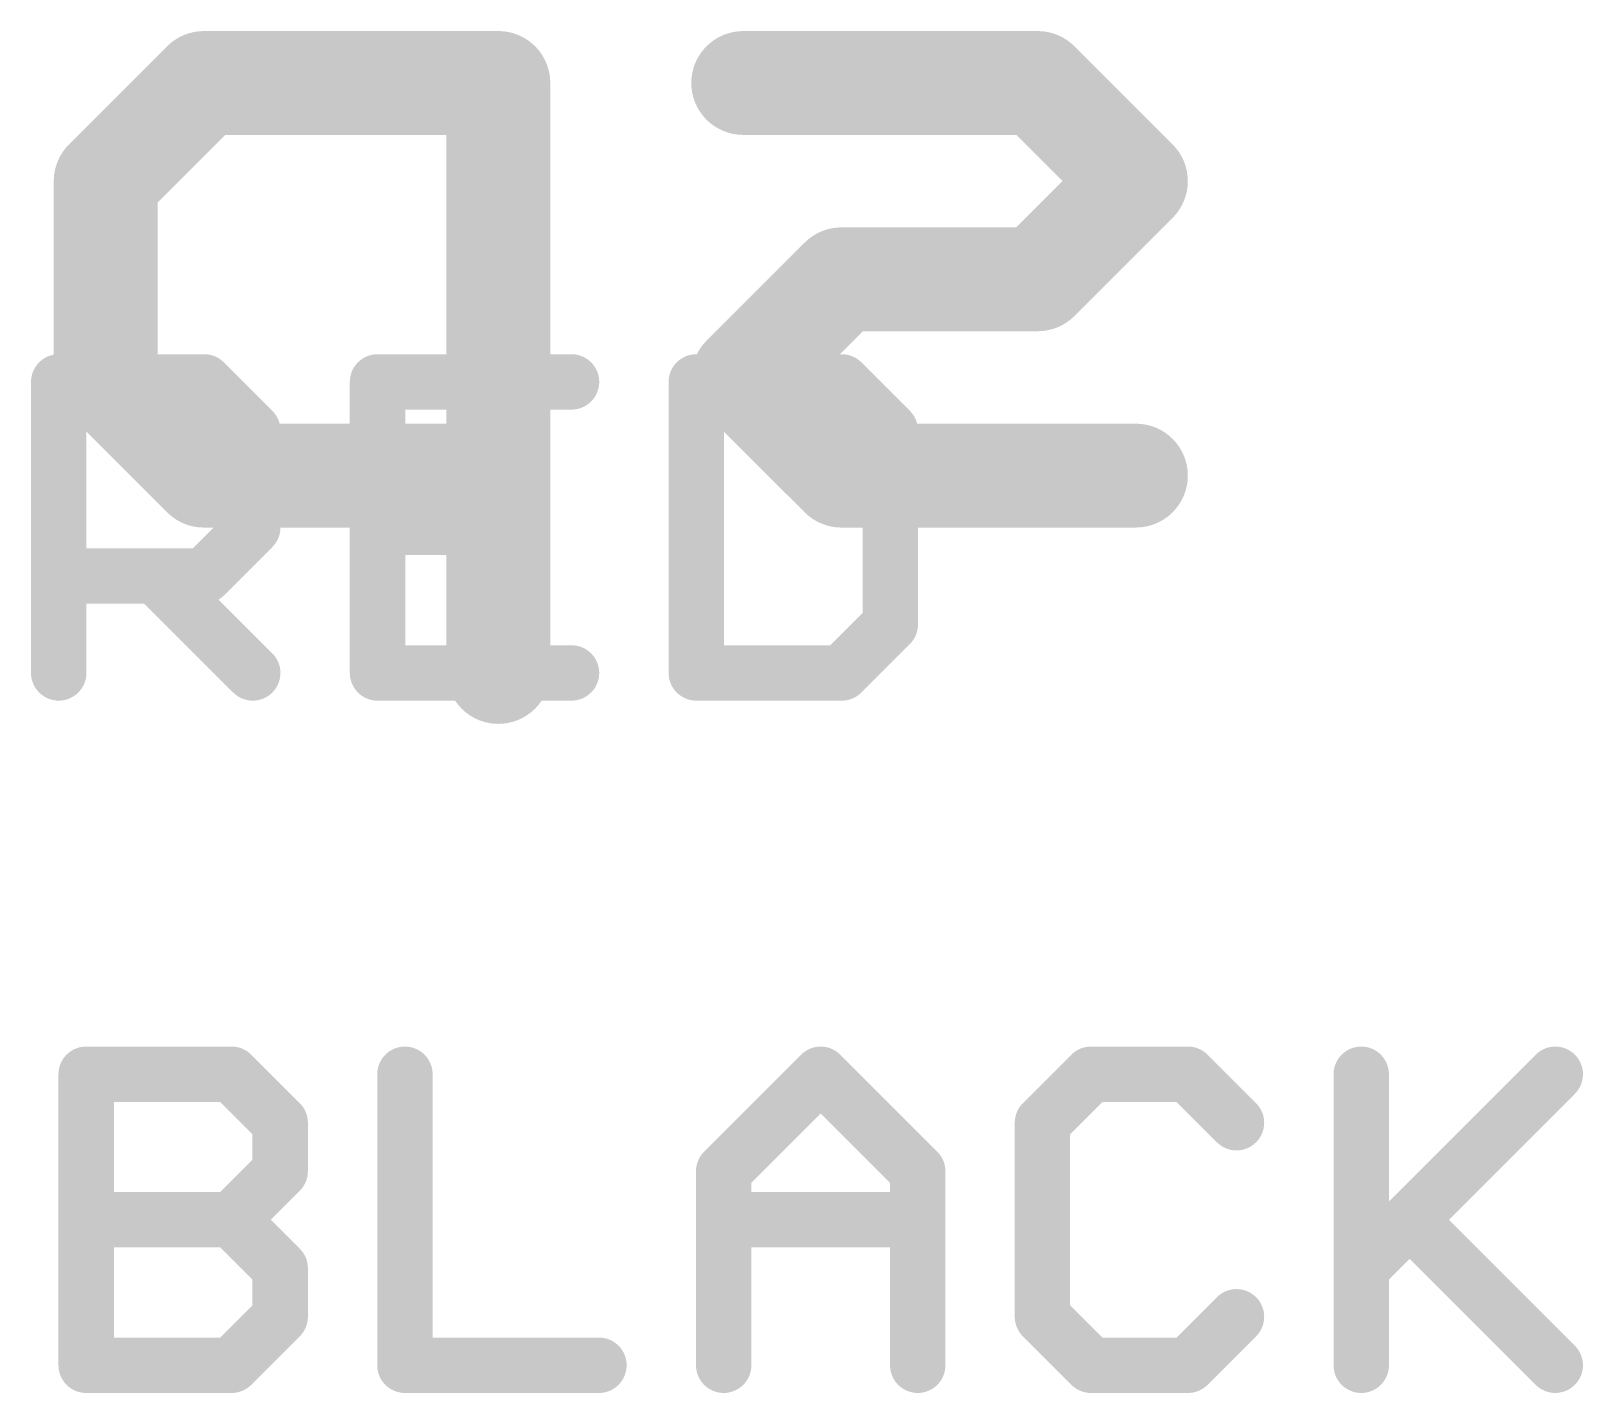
# Model space of a CAD drawing. Extents: x -27 to 95, y -17 to 50.
# Drawn here: x 63.02 to 68.71, y 4.44 to 9.44 of the extents above; entities that cross this region are included whole.
import ezdxf

# ---------------------------------------------------------------- set-up
doc = ezdxf.new("R2010")
doc.units = 0
doc.layers.add('21', color=41, linetype='CONTINUOUS')
doc.layers.add('22', color=40, linetype='CONTINUOUS')

msp = doc.modelspace()

# ---------------------------------------------------------------- linework, layer by layer
at = {"layer": '21', "const_width": 0.2032}
for points in [[(63.1175, 7.0866), (63.1175, 8.1543)], [(63.1175, 8.1543), (63.6514, 8.1543)], [(63.6514, 8.1543), (63.8293, 7.9764)], [(64.9987, 8.1543), (64.2869, 8.1543)], [(64.2869, 8.1543), (64.2869, 7.0866)], [(65.4563, 8.1543), (65.4563, 7.0866)], [(65.9902, 8.1543), (65.4563, 8.1543)], [(66.1681, 7.9764), (65.9902, 8.1543)], [(63.8293, 7.9764), (63.8293, 7.6205)], [(66.1681, 7.2646), (66.1681, 7.9764)], [(63.8293, 7.6205), (63.6514, 7.4425)], [(64.2869, 7.6205), (64.6428, 7.6205)], [(63.6514, 7.4425), (63.1175, 7.4425)], [(63.4734, 7.4425), (63.8293, 7.0866)], [(65.9902, 7.0866), (66.1681, 7.2646)], [(64.2869, 7.0866), (64.9987, 7.0866)], [(65.4563, 7.0866), (65.9902, 7.0866)], [(63.2181, 4.5466), (63.2181, 5.6143)], [(63.2181, 5.6143), (63.752, 5.6143)], [(63.752, 5.6143), (63.9299, 5.4364)], [(64.3875, 5.6143), (64.3875, 4.5466)], [(65.5569, 5.2584), (65.9128, 5.6143)], [(65.9128, 5.6143), (66.2687, 5.2584)], [(66.9042, 5.6143), (66.7263, 5.4364)], [(67.2602, 5.6143), (66.9042, 5.6143)], [(67.4381, 5.4364), (67.2602, 5.6143)], [(67.8957, 5.6143), (67.8957, 4.5466)], [(67.8957, 4.9025), (68.6075, 5.6143)], [(63.9299, 5.4364), (63.9299, 5.2584)], [(66.7263, 5.4364), (66.7263, 4.7245)], [(63.9299, 5.2584), (63.752, 5.0805)], [(65.5569, 4.5466), (65.5569, 5.2584)], [(66.2687, 5.2584), (66.2687, 4.5466)], [(63.2181, 5.0805), (63.752, 5.0805)], [(63.752, 5.0805), (63.9299, 4.9025)], [(65.5569, 5.0805), (66.2687, 5.0805)], [(68.0736, 5.0805), (68.6075, 4.5466)], [(63.9299, 4.9025), (63.9299, 4.7245)], [(63.9299, 4.7245), (63.752, 4.5466)], [(66.7263, 4.7245), (66.9042, 4.5466)], [(67.2602, 4.5466), (67.4381, 4.7245)], [(63.752, 4.5466), (63.2181, 4.5466)], [(64.3875, 4.5466), (65.0993, 4.5466)], [(66.9042, 4.5466), (67.2602, 4.5466)]]:
    msp.add_lwpolyline(points, dxfattribs=at)
at = {"layer": '21', "const_width": 0.1016}
for points in [[(63.1683, 8.1543, 1), (63.0667, 8.1543)], [(63.1175, 8.2051, 1), (63.1175, 8.1035)], [(63.6873, 8.1902, 1), (63.6154, 8.1184)], [(63.6514, 8.1035, 1), (63.6514, 8.2051)], [(64.2869, 8.2051, 1), (64.2869, 8.1035)], [(64.3377, 8.1543, 1), (64.2361, 8.1543)], [(64.9987, 8.1035, 1), (64.9987, 8.2051)], [(65.5071, 8.1543, 1), (65.4055, 8.1543)], [(65.4563, 8.2051, 1), (65.4563, 8.1035)], [(66.0261, 8.1902, 1), (65.9542, 8.1184)], [(65.9902, 8.1035, 1), (65.9902, 8.2051)], [(63.8801, 7.9764, 1), (63.7785, 7.9764)], [(63.7934, 7.9404, 1), (63.8652, 8.0123)], [(66.2189, 7.9764, 1), (66.1173, 7.9764)], [(66.1322, 7.9404, 1), (66.204, 8.0123)], [(63.8652, 7.5845, 1), (63.7934, 7.6564)], [(64.2869, 7.6713, 1), (64.2869, 7.5697)], [(64.6428, 7.5697, 1), (64.6428, 7.6713)], [(63.7785, 7.6205, 1), (63.8801, 7.6205)], [(63.1175, 7.4933, 1), (63.1175, 7.3917)], [(63.5093, 7.4784, 1), (63.4375, 7.4066)], [(63.6154, 7.4784, 1), (63.6873, 7.4066)], [(63.6514, 7.3917, 1), (63.6514, 7.4933)], [(66.204, 7.2286, 1), (66.1322, 7.3005)], [(66.1173, 7.2646, 1), (66.2189, 7.2646)], [(64.2869, 7.1374, 1), (64.2869, 7.0358)], [(64.9987, 7.0358, 1), (64.9987, 7.1374)], [(65.4563, 7.1374, 1), (65.4563, 7.0358)], [(65.9902, 7.0358, 1), (65.9902, 7.1374)], [(63.0667, 7.0866, 1), (63.1683, 7.0866)], [(63.7934, 7.0507, 1), (63.8652, 7.1225)], [(64.2361, 7.0866, 1), (64.3377, 7.0866)], [(65.4055, 7.0866, 1), (65.5071, 7.0866)], [(65.9542, 7.1225, 1), (66.0261, 7.0507)], [(63.2689, 5.6143, 1), (63.1673, 5.6143)], [(63.2181, 5.6651, 1), (63.2181, 5.5635)], [(63.7879, 5.6502, 1), (63.716, 5.5784)], [(63.752, 5.5635, 1), (63.752, 5.6651)], [(64.4383, 5.6143, 1), (64.3367, 5.6143)], [(65.9487, 5.6502, 1), (65.8769, 5.5784)], [(65.9487, 5.5784, 1), (65.8769, 5.6502)], [(66.9042, 5.6651, 1), (66.9042, 5.5635)], [(66.9402, 5.5784, 1), (66.8683, 5.6502)], [(67.2961, 5.6502, 1), (67.2242, 5.5784)], [(67.2602, 5.5635, 1), (67.2602, 5.6651)], [(67.9465, 5.6143, 1), (67.8449, 5.6143)], [(68.6434, 5.5784, 1), (68.5716, 5.6502)], [(63.9807, 5.4364, 1), (63.8791, 5.4364)], [(63.894, 5.4004, 1), (63.9658, 5.4723)], [(66.7771, 5.4364, 1), (66.6755, 5.4364)], [(66.6904, 5.4723, 1), (66.7622, 5.4004)], [(67.4022, 5.4004, 1), (67.474, 5.4723)], [(63.9658, 5.2225, 1), (63.894, 5.2943)], [(65.6077, 5.2584, 1), (65.5061, 5.2584)], [(66.3195, 5.2584, 1), (66.2179, 5.2584)], [(63.8791, 5.2584, 1), (63.9807, 5.2584)], [(65.521, 5.2943, 1), (65.5928, 5.2225)], [(66.2328, 5.2225, 1), (66.3046, 5.2943)], [(63.2181, 5.1313, 1), (63.2181, 5.0297)], [(63.7879, 5.1164, 1), (63.716, 5.0445)], [(63.752, 5.0297, 1), (63.752, 5.1313)], [(65.5569, 5.1313, 1), (65.5569, 5.0297)], [(66.2687, 5.0297, 1), (66.2687, 5.1313)], [(68.1096, 5.1164, 1), (68.0377, 5.0445)], [(63.716, 5.1164, 1), (63.7879, 5.0445)], [(63.9807, 4.9025, 1), (63.8791, 4.9025)], [(63.894, 4.8666, 1), (63.9658, 4.9384)], [(67.8598, 4.9384, 1), (67.9316, 4.8666)], [(63.9658, 4.6886, 1), (63.894, 4.7605)], [(66.7622, 4.7605, 1), (66.6904, 4.6886)], [(67.474, 4.6886, 1), (67.4022, 4.7605)], [(63.8791, 4.7245, 1), (63.9807, 4.7245)], [(66.6755, 4.7245, 1), (66.7771, 4.7245)], [(63.2181, 4.5974, 1), (63.2181, 4.4958)], [(63.716, 4.5825, 1), (63.7879, 4.5107)], [(63.752, 4.4958, 1), (63.752, 4.5974)], [(64.3875, 4.5974, 1), (64.3875, 4.4958)], [(65.0993, 4.4958, 1), (65.0993, 4.5974)], [(66.9042, 4.5974, 1), (66.9042, 4.4958)], [(66.8683, 4.5107, 1), (66.9402, 4.5825)], [(67.2242, 4.5825, 1), (67.2961, 4.5107)], [(67.2602, 4.4958, 1), (67.2602, 4.5974)], [(68.5716, 4.5107, 1), (68.6434, 4.5825)], [(63.1673, 4.5466, 1), (63.2689, 4.5466)], [(64.3367, 4.5466, 1), (64.4383, 4.5466)], [(65.5061, 4.5466, 1), (65.6077, 4.5466)], [(66.2179, 4.5466, 1), (66.3195, 4.5466)], [(67.8449, 4.5466, 1), (67.9465, 4.5466)]]:
    msp.add_lwpolyline(points, format="xyb", dxfattribs=at)
at = {"layer": '22', "const_width": 0.381}
for points in [[(63.6499, 9.2511), (63.2897, 8.8909)], [(64.7303, 9.2511), (63.6499, 9.2511)], [(64.7303, 7.0902), (64.7303, 9.2511)], [(66.709, 9.2511), (65.6285, 9.2511)], [(67.0691, 8.8909), (66.709, 9.2511)], [(63.2897, 8.8909), (63.2897, 8.1706)], [(66.709, 8.5308), (67.0691, 8.8909)], [(65.6285, 8.1706), (65.9887, 8.5308)], [(65.9887, 8.5308), (66.709, 8.5308)], [(63.2897, 8.1706), (63.6499, 7.8105)], [(65.9887, 7.8105), (65.6285, 8.1706)], [(63.6499, 7.8105), (64.7303, 7.8105)], [(67.0691, 7.8105), (65.9887, 7.8105)]]:
    msp.add_lwpolyline(points, dxfattribs=at)
at = {"layer": '22', "const_width": 0.1905}
for points in [[(63.6499, 9.3463, 1), (63.6499, 9.1558)], [(63.7172, 9.1837, 1), (63.5825, 9.3184)], [(64.8255, 9.2511, 1), (64.635, 9.2511)], [(64.7303, 9.1558, 1), (64.7303, 9.3463)], [(65.6285, 9.3463, 1), (65.6285, 9.1558)], [(66.7763, 9.3184, 1), (66.6416, 9.1837)], [(66.709, 9.1558, 1), (66.709, 9.3463)], [(63.385, 8.8909, 1), (63.1945, 8.8909)], [(63.2224, 8.9583, 1), (63.3571, 8.8236)], [(67.1364, 8.8236, 1), (67.0017, 8.9583)], [(67.0017, 8.8236, 1), (67.1364, 8.9583)], [(65.9887, 8.626, 1), (65.9887, 8.4355)], [(66.056, 8.4634, 1), (65.9213, 8.5981)], [(66.709, 8.4355, 1), (66.709, 8.626)], [(66.6416, 8.5981, 1), (66.7763, 8.4634)], [(63.3571, 8.238, 1), (63.2224, 8.1033)], [(65.6959, 8.238, 1), (65.5612, 8.1033)], [(65.5612, 8.238, 1), (65.6959, 8.1033)], [(63.1945, 8.1706, 1), (63.385, 8.1706)], [(63.6499, 7.9058, 1), (63.6499, 7.7153)], [(63.5825, 7.7431, 1), (63.7172, 7.8779)], [(64.7303, 7.7153, 1), (64.7303, 7.9058)], [(65.9887, 7.9058, 1), (65.9887, 7.7153)], [(65.9213, 7.7431, 1), (66.056, 7.8779)], [(67.0691, 7.7153, 1), (67.0691, 7.9058)], [(64.635, 7.0902, 1), (64.8255, 7.0902)]]:
    msp.add_lwpolyline(points, format="xyb", dxfattribs=at)

doc.saveas('drawing.dxf')
